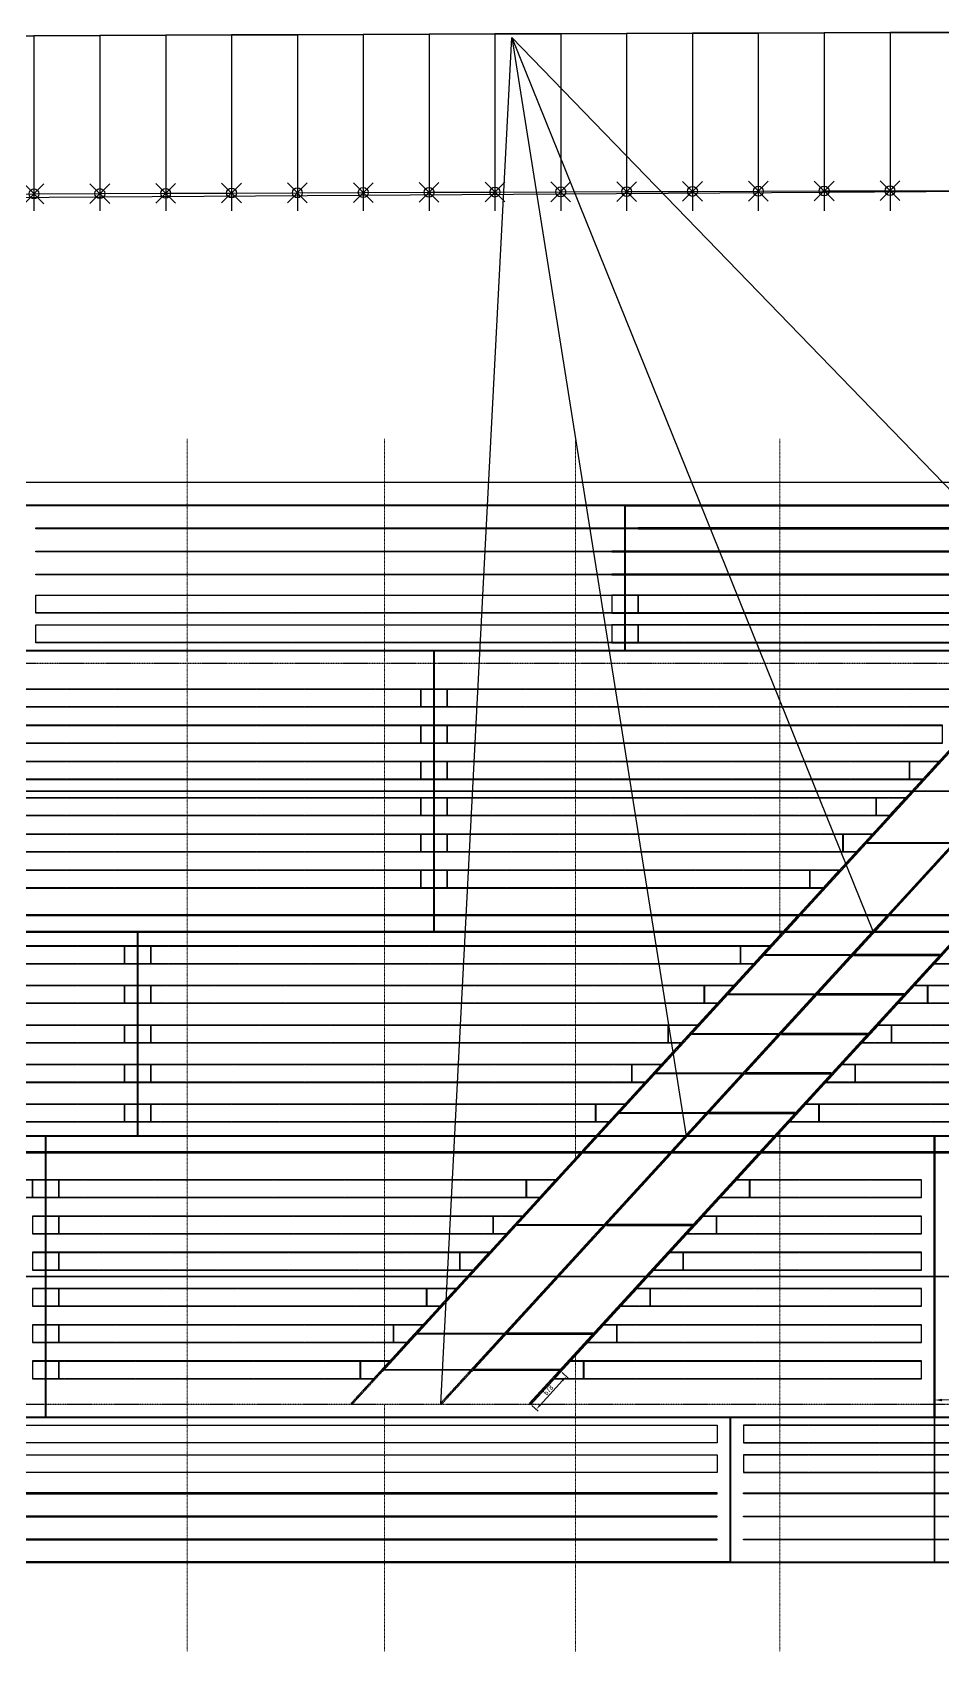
# Model space of a CAD drawing. Extents: x -158665 to 747974, y -1078007 to -307893.
# Drawn here: x 166852 to 180675, y -579906 to -555323 of the extents above; entities that cross this region are included whole.
import ezdxf

# ---------------------------------------------------------------- set-up
doc = ezdxf.new("R2010")
doc.units = 0
doc.header["$LTSCALE"] = 0.02
doc.header["$MEASUREMENT"] = 0
doc.header["$PDMODE"] = 35
doc.header["$PDSIZE"] = 150
for name, pattern in [('CENTER', [2, 1.25, -0.25, 0.25, -0.25]), ('DASHED', [19.05, 12.7, -6.35]), ('DASHED2', [9.525, 6.35, -3.175]), ('PHANTOM', [63.5, 31.75, -6.35, 6.35, -6.35, 6.35, -6.35])]:
    doc.linetypes.add(name, pattern=pattern)
doc.layers.get('0').update_dxf_attribs({"linetype": 'CONTINUOUS'})
doc.layers.get('Defpoints').update_dxf_attribs({"linetype": 'CONTINUOUS'})
doc.layers.add('1', color=1, linetype='CONTINUOUS')
doc.layers.add('横隔板开孔', color=7, linetype='CONTINUOUS')
for name, color, linetype, lineweight in [('1图框轮廓', 7, 'CONTINUOUS', 35), ('3中心线层', 1, 'CENTER', 13), ('4虚线层', 3, 'DASHED', 15)]:
    doc.layers.add(name, color=color, linetype=linetype, lineweight=lineweight)
doc.styles.add('仿宋', font='仿宋_GB2312_1.ttf', dxfattribs={"width": 0.7})
doc.dimstyles.new('标准标注样式-45', dxfattribs={"dimscale": 45, "dimtxt": 2.7, "dimasz": 2.5, "dimexe": 1.25, "dimexo": 0.625, "dimtad": 1, "dimdec": 0, "dimdsep": 46, "dimtxsty": '仿宋', "dimcen": 2.5, "dimclrd": 3, "dimclre": 3, "dimclrt": 4, "dimazin": 0, "dimtfac": 1, "dimtdec": 0, "dimtmove": 0, "dimatfit": 3, "dimfxl": 1.25, "dimlwd": 13, "dimlwe": 13, "dimarcsym": 0})
doc.dimstyles.new('样式-35', dxfattribs={"dimscale": 35, "dimtxt": 2.7, "dimasz": 2.5, "dimexe": 1.25, "dimexo": 0.625, "dimtad": 1, "dimdec": 0, "dimdsep": 46, "dimtxsty": '仿宋', "dimcen": 2.5, "dimclrd": 3, "dimclre": 3, "dimclrt": 4, "dimazin": 0, "dimtfac": 1, "dimtdec": 0, "dimtmove": 0, "dimatfit": 3, "dimfxl": 1.25, "dimlwd": 13, "dimlwe": 13, "dimarcsym": 0})

# ---------------------------------------------------------------- blocks, each defined once
blk = doc.blocks.new('*D185')
at = {"color": 3, "lineweight": 13, "ltscale": 3}
for p, q in [((174896, -575668), (174993, -575758)), ((174437, -576168), (174535, -576258))]:
    blk.add_line(p, q, dxfattribs=at)
at = {"color": 3, "linetype": 'ByBlock', "lineweight": 13, "ltscale": 3}
blk.add_line((174562, -576163), (174902, -575792), dxfattribs=at)
at = {"color": 3, "ltscale": 3}
for points in [[(174891, -575783), (174912, -575802), (174961, -575728)], [(174551, -576154), (174572, -576173), (174503, -576228)]]:
    blk.add_solid(points, dxfattribs=at)
at = {"layer": 'Defpoints', "color": 0, "ltscale": 3}
for p in [(174879, -575653), (174961, -575728), (174421, -576153)]:
    blk.add_point(p, dxfattribs=at)
at = {"color": 4, "ltscale": 3, "insert": (174681, -575931), "char_height": 94.5, "attachment_point": 5, "rotation": 47.4966, "style": '仿宋'}
blk.add_mtext('678', dxfattribs=at)
blk = doc.blocks.new('*D314')
at = {"color": 3, "lineweight": 13, "ltscale": 3}
for p, q in [((180552, -576344), (180552, -576030)), ((183452, -575975), (183452, -576143))]:
    blk.add_line(p, q, dxfattribs=at)
at = {"color": 3, "linetype": 'ByBlock', "lineweight": 13, "ltscale": 3}
blk.add_line((183339, -576086), (180664, -576086), dxfattribs=at)
at = {"color": 3, "ltscale": 3}
for points in [[(180664, -576068), (180664, -576105), (180552, -576086)], [(183339, -576068), (183339, -576105), (183452, -576086)]]:
    blk.add_solid(points, dxfattribs=at)
at = {"layer": 'Defpoints', "color": 0, "ltscale": 3}
for p in [(183452, -575947), (180552, -576086), (180552, -576372)]:
    blk.add_point(p, dxfattribs=at)
at = {"color": 4, "ltscale": 3, "insert": (182002, -575998), "char_height": 121.5, "attachment_point": 5, "style": '仿宋'}
blk.add_mtext('2900', dxfattribs=at)

msp = doc.modelspace()

# ---------------------------------------------------------------- linework, layer by layer
at = {"color": 6, "ltscale": 3}
msp.add_line((134876.2, -562153.5), (230875.9, -562153.5), dxfattribs=at)
at = {"color": 7, "linetype": 'PHANTOM', "ltscale": 10}
for p, q in [((229242, -564903.5), (132411, -564903.5)), ((227033.6, -568728.5), (128906.7, -568728.5)), ((224955.2, -572328.5), (125608.5, -572328.5)), ((222746.8, -576153.5), (122104.2, -576153.5))]:
    msp.add_line(p, q, dxfattribs=at)
at = {"color": 200, "ltscale": 10}
for p, q in [((227033.6, -568720.5), (128906.7, -568720.5)), ((227033.6, -568736.5), (128906.7, -568736.5)), ((224955.2, -572320.5), (125608.5, -572320.5)), ((224955.2, -572336.5), (125608.5, -572336.5))]:
    msp.add_line(p, q, dxfattribs=at)
at = {"color": 1, "ltscale": 3}
for p, q in [((179611.5, -568975.5), (179635.1, -568975.5)), ((179611.5, -568978.5), (179635.1, -568978.5)), ((176775, -572075.5), (176791.3, -572075.5)), ((176775, -572078.5), (176791.3, -572078.5))]:
    msp.add_line(p, q, dxfattribs=at)
at = {"color": 7, "ltscale": 3}
for points in [[(180875.9, -555323.4), (179875.9, -555327.1), (178875.9, -555330.7), (177875.9, -555334.2), (176875.9, -555337.7), (175875.9, -555341.1), (174875.9, -555344.5), (173875.9, -555347.9), (172875.9, -555351.4), (171875.9, -555355), (170875.9, -555358.6), (169875.9, -555362.3), (168875.9, -555366.2), (167875.9, -555370.3), (166875.9, -555374.5), (165875.9, -555378.9)], [(165875.9, -557778.9), (166875.9, -557774.5), (167875.9, -557770.3), (168875.9, -557766.2), (169875.9, -557762.3), (170875.9, -557758.6), (171875.9, -557755), (172875.9, -557751.4), (173875.9, -557747.9), (174875.9, -557744.5), (175875.9, -557741.1), (176875.9, -557737.7), (177875.9, -557734.2), (178875.9, -557730.7), (179875.9, -557727.1), (180875.9, -557723.4)], [(178524.3, -568715.5), (178505.1, -568697.9), (181523.9, -565403.5), (181543.1, -565421.1), (178524.3, -568715.5)], [(179880.6, -568715.5), (179861.4, -568697.9), (182880.2, -565403.5), (182899.4, -565421.1), (179880.6, -568715.5)], [(175225.5, -572315.5), (175206.3, -572297.9), (178465.2, -568741.5), (178484.3, -568759.1), (175225.5, -572315.5)], [(176581.8, -572315.5), (176562.6, -572297.9), (179821.5, -568741.5), (179840.7, -568759.1), (176581.8, -572315.5)], [(177938.2, -572315.5), (177919, -572297.9), (181177.9, -568741.5), (181197, -568759.1), (177938.2, -572315.5)], [(172166.8, -575653.5), (172147.6, -575635.9), (175166.4, -572341.5), (175185.6, -572359.1), (172166.8, -575653.5)], [(173523.1, -575653.5), (173503.9, -575635.9), (176522.7, -572341.5), (176541.9, -572359.1), (173523.1, -575653.5)], [(174879.4, -575653.5), (174860.3, -575635.9), (177879.1, -572341.5), (177898.2, -572359.1), (174879.4, -575653.5)]]:
    msp.add_lwpolyline(points, dxfattribs=at)
for points in [[(176051.9, -562859.5), (175651.9, -562859.5), (175651.9, -562847.5), (176051.9, -562847.5)], [(175651.9, -563209.5), (176051.9, -563209.5), (176051.9, -563197.5), (175651.9, -563197.5)], [(176051.9, -563547.5), (175651.9, -563547.5), (175651.9, -563559.5), (176051.9, -563559.5)]]:
    msp.add_lwpolyline(points, close=True)
at = {"color": 2}
for points in [[(175651.9, -564138.5), (166901.8, -564138.5), (166901.8, -563868.5), (175651.9, -563868.5)], [(175651.9, -564138.5), (176051.9, -564138.5), (176051.9, -563868.5), (175651.9, -563868.5)], [(176051.9, -564138.5), (189251.8, -564138.5), (189251.8, -563868.5), (176051.9, -563868.5)], [(175651.9, -564588.5), (166901.8, -564588.5), (166901.8, -564318.5), (175651.9, -564318.5)], [(175651.9, -564588.5), (176051.9, -564588.5), (176051.9, -564318.5), (175651.9, -564318.5)], [(176051.9, -564588.5), (189251.8, -564588.5), (189251.8, -564318.5), (176051.9, -564318.5)], [(163901.8, -565563.5), (172752, -565563.5), (172752, -565293.5), (163901.8, -565293.5)], [(172752, -565563.5), (173152, -565563.5), (173152, -565293.5), (172752, -565293.5)], [(173152, -565563.5), (181178, -565563.5), (181178, -565293.5), (173152, -565293.5)], [(163901.8, -566113.5), (172752, -566113.5), (172752, -565843.5), (163901.8, -565843.5)], [(172752, -566113.5), (173152, -566113.5), (173152, -565843.5), (172752, -565843.5)], [(173152, -566113.5), (180674, -566113.5), (180674, -565843.5), (173152, -565843.5)], [(163901.8, -566663.5), (172752, -566663.5), (172752, -566393.5), (163901.8, -566393.5)], [(172752, -566663.5), (173152, -566663.5), (173152, -566393.5), (172752, -566393.5)], [(173152, -566663.5), (180170, -566663.5), (180170, -566393.5), (173152, -566393.5)], [(180172, -566663.5), (180369.3, -566663.5), (180616.6, -566393.5), (180172, -566393.5)], [(163901.8, -567213.5), (172752, -567213.5), (172752, -566943.5), (163901.8, -566943.5)], [(172752, -567213.5), (173152, -567213.5), (173152, -566943.5), (172752, -566943.5)], [(173152, -567213.5), (179666, -567213.5), (179666, -566943.5), (173152, -566943.5)], [(179668, -567213.5), (179865.3, -567213.5), (180112.6, -566943.5), (179668, -566943.5)], [(163901.8, -567763.5), (172752, -567763.5), (172752, -567493.5), (163901.8, -567493.5)], [(172752, -567763.5), (173152, -567763.5), (173152, -567493.5), (172752, -567493.5)], [(173152, -567763.5), (179162, -567763.5), (179162, -567493.5), (173152, -567493.5)], [(179164, -567763.5), (179361.3, -567763.5), (179608.7, -567493.5), (179164, -567493.5)], [(163901.8, -568313.5), (172752, -568313.5), (172752, -568043.5), (163901.8, -568043.5)], [(172752, -568313.5), (173152, -568313.5), (173152, -568043.5), (172752, -568043.5)], [(173152, -568313.5), (178658.1, -568313.5), (178658.1, -568043.5), (173152, -568043.5)], [(178660.1, -568313.5), (178857.3, -568313.5), (179104.7, -568043.5), (178660.1, -568043.5)], [(160901.8, -569463.5), (168251.8, -569463.5), (168251.8, -569193.5), (160901.8, -569193.5)], [(168251.8, -569463.5), (168651.8, -569463.5), (168651.8, -569193.5), (168251.8, -569193.5)], [(168651.8, -569463.5), (177604.3, -569463.5), (177604.3, -569193.5), (168651.8, -569193.5)], [(177606.3, -569463.5), (177803.5, -569463.5), (178050.9, -569193.5), (177606.3, -569193.5)], [(180996.1, -569193.5), (180798.9, -569193.5), (180551.5, -569463.5), (180996.1, -569463.5)], [(160901.8, -570063.5), (168251.8, -570063.5), (168251.8, -569793.5), (160901.8, -569793.5)], [(168251.8, -570063.5), (168651.8, -570063.5), (168651.8, -569793.5), (168251.8, -569793.5)], [(168651.8, -570063.5), (177054.5, -570063.5), (177054.5, -569793.5), (168651.8, -569793.5)], [(177056.5, -570063.5), (177253.7, -570063.5), (177501.1, -569793.5), (177056.5, -569793.5)], [(180446.3, -569793.5), (180249.1, -569793.5), (180001.7, -570063.5), (180446.3, -570063.5)], [(180448.3, -570063.5), (183251.8, -570063.5), (183251.8, -569793.5), (180448.3, -569793.5)], [(160901.8, -570663.5), (168251.8, -570663.5), (168251.8, -570393.5), (160901.8, -570393.5)], [(168251.8, -570663.5), (168651.8, -570663.5), (168651.8, -570393.5), (168251.8, -570393.5)], [(168651.8, -570663.5), (176504.7, -570663.5), (176504.7, -570393.5), (168651.8, -570393.5)], [(176506.7, -570663.5), (176703.9, -570663.5), (176951.3, -570393.5), (176506.7, -570393.5)], [(179896.5, -570393.5), (179699.3, -570393.5), (179451.9, -570663.5), (179896.5, -570663.5)], [(179898.5, -570663.5), (183251.8, -570663.5), (183251.8, -570393.5), (179898.5, -570393.5)], [(160901.8, -571263.5), (168251.8, -571263.5), (168251.8, -570993.5), (160901.8, -570993.5)], [(168251.8, -571263.5), (168651.8, -571263.5), (168651.8, -570993.5), (168251.8, -570993.5)], [(168651.8, -571263.5), (175954.9, -571263.5), (175954.9, -570993.5), (168651.8, -570993.5)], [(175956.9, -571263.5), (176154.1, -571263.5), (176401.5, -570993.5), (175956.9, -570993.5)], [(179346.7, -570993.5), (179149.5, -570993.5), (178902.1, -571263.5), (179346.7, -571263.5)], [(179348.7, -571263.5), (183251.8, -571263.5), (183251.8, -570993.5), (179348.7, -570993.5)], [(160901.8, -571863.5), (168251.8, -571863.5), (168251.8, -571593.5), (160901.8, -571593.5)], [(168251.8, -571863.5), (168651.8, -571863.5), (168651.8, -571593.5), (168251.8, -571593.5)], [(168651.8, -571863.5), (175405.1, -571863.5), (175405.1, -571593.5), (168651.8, -571593.5)], [(175407.1, -571863.5), (175604.3, -571863.5), (175851.7, -571593.5), (175407.1, -571593.5)], [(178796.9, -571593.5), (178599.7, -571593.5), (178352.3, -571863.5), (178796.9, -571863.5)], [(178798.9, -571863.5), (183251.8, -571863.5), (183251.8, -571593.5), (178798.9, -571593.5)], [(157901.8, -573013.5), (166851.5, -573013.5), (166851.5, -572743.5), (157901.8, -572743.5)], [(166851.5, -573013.5), (167251.5, -573013.5), (167251.5, -572743.5), (166851.5, -572743.5)], [(167251.7, -573013.5), (174351.3, -573013.5), (174351.3, -572743.5), (167251.7, -572743.5)], [(174353.3, -573013.5), (174550.6, -573013.5), (174797.9, -572743.5), (174353.3, -572743.5)], [(177743.2, -572743.5), (177545.9, -572743.5), (177298.6, -573013.5), (177743.2, -573013.5)], [(177745.2, -573013.5), (180351.8, -573013.5), (180351.8, -572743.5), (177745.2, -572743.5)], [(166851.5, -573563.5), (167251.5, -573563.5), (167251.5, -573293.5), (166851.5, -573293.5)], [(167251.6, -573563.5), (173847.3, -573563.5), (173847.3, -573293.5), (167251.6, -573293.5)], [(173849.3, -573563.5), (174046.6, -573563.5), (174293.9, -573293.5), (173849.3, -573293.5)], [(177239.2, -573293.5), (177041.9, -573293.5), (176794.5, -573563.5), (177239.2, -573563.5)], [(177241.2, -573563.5), (180351.7, -573563.5), (180351.7, -573293.5), (177241.2, -573293.5)], [(166851.5, -574113.5), (167251.5, -574113.5), (167251.5, -573843.5), (166851.5, -573843.5)], [(167251.7, -574113.5), (173343.4, -574113.5), (173343.4, -573843.5), (167251.7, -573843.5)], [(173345.4, -574113.5), (173542.6, -574113.5), (173790, -573843.5), (173345.4, -573843.5)], [(176735.2, -573843.5), (176537.9, -573843.5), (176290.6, -574113.5), (176735.2, -574113.5)], [(176737.2, -574113.5), (180351.8, -574113.5), (180351.8, -573843.5), (176737.2, -573843.5)], [(166851.5, -574663.5), (167251.5, -574663.5), (167251.5, -574393.5), (166851.5, -574393.5)], [(167251.6, -574663.5), (172839.4, -574663.5), (172839.4, -574393.5), (167251.6, -574393.5)], [(172841.4, -574663.5), (173038.6, -574663.5), (173286, -574393.5), (172841.4, -574393.5)], [(176231.2, -574393.5), (176033.9, -574393.5), (175786.6, -574663.5), (176231.2, -574663.5)], [(176233.2, -574663.5), (180351.7, -574663.5), (180351.7, -574393.5), (176233.2, -574393.5)], [(166851.5, -575213.5), (167251.5, -575213.5), (167251.5, -574943.5), (166851.5, -574943.5)], [(167251.6, -575213.5), (172335.4, -575213.5), (172335.4, -574943.5), (167251.6, -574943.5)], [(172337.4, -575213.5), (172534.6, -575213.5), (172782, -574943.5), (172337.4, -574943.5)], [(175727.2, -574943.5), (175530, -574943.5), (175282.6, -575213.5), (175727.2, -575213.5)], [(175729.2, -575213.5), (180351.7, -575213.5), (180351.7, -574943.5), (175729.2, -574943.5)], [(166851.6, -575763.5), (167251.6, -575763.5), (167251.6, -575493.5), (166851.6, -575493.5)], [(167251.6, -575763.5), (171831.4, -575763.5), (171831.4, -575493.5), (167251.6, -575493.5)], [(171833.4, -575763.5), (172030.7, -575763.5), (172278, -575493.5), (171833.4, -575493.5)], [(175223.2, -575493.5), (175026, -575493.5), (174778.6, -575763.5), (175223.2, -575763.5)], [(175225.2, -575763.5), (180351.7, -575763.5), (180351.7, -575493.5), (175225.2, -575493.5)], [(177251.8, -576738.5), (164151.5, -576738.5), (164151.5, -576468.5), (177251.8, -576468.5)], [(177651.8, -576738.5), (186250.5, -576738.5), (186250.5, -576468.5), (177651.8, -576468.5)], [(177251.8, -577188.5), (164151.5, -577188.5), (164151.5, -576918.5), (177251.8, -576918.5)], [(177651.8, -577188.5), (186250.5, -577188.5), (186250.5, -576918.5), (177651.8, -576918.5)]]:
    msp.add_lwpolyline(points, close=True, dxfattribs=at)
at = {"layer": '1', "color": 8}
for p, q in [((166875.9, -555374.5), (166875.9, -558033.1)), ((167875.9, -555370.3), (167875.9, -558033.1)), ((168875.9, -555366.2), (168875.9, -558033.1)), ((169875.9, -555362.3), (169875.9, -558033.1)), ((170875.9, -555358.6), (170875.9, -558033.1)), ((171875.9, -555355), (171875.9, -558033.1)), ((172875.9, -555351.4), (172875.9, -558033.1)), ((173875.9, -555347.9), (173875.9, -558033.1)), ((174875.9, -555344.5), (174875.9, -558033.1)), ((176875.9, -555337.7), (176875.9, -558033.1)), ((177875.9, -555334.2), (177875.9, -558033.1)), ((178875.9, -555330.7), (178875.9, -558033.1)), ((179875.9, -555327.1), (179875.9, -558033.1))]:
    msp.add_line(p, q, dxfattribs=at)
at = {"layer": '1', "color": 3}
msp.add_line((175875.9, -555341.1), (175875.9, -558033.1), dxfattribs=at)
at = {"layer": '1'}
msp.add_line((134875.9, -558033.1), (234875.9, -557383.1), dxfattribs=at)
at = {"layer": '1', "color": 181}
for points in [[(165875.9, -555378.9), (166875.9, -555374.5), (167875.9, -555370.3), (168875.9, -555366.2), (169875.9, -555362.3), (170875.9, -555358.6), (171875.9, -555355), (172875.9, -555351.4), (173875.9, -555347.9), (174875.9, -555344.5), (175875.9, -555341.1), (176875.9, -555337.7), (177875.9, -555334.2), (178875.9, -555330.7), (179875.9, -555327.1), (180875.9, -555323.4)], [(165875.9, -557778.9), (166875.9, -557774.5), (167875.9, -557770.3), (168875.9, -557766.2), (169875.9, -557762.3), (170875.9, -557758.6), (171875.9, -557755), (172875.9, -557751.4), (173875.9, -557747.9), (174875.9, -557744.5), (175875.9, -557741.1), (176875.9, -557737.7), (177875.9, -557734.2), (178875.9, -557730.7), (179875.9, -557727.1), (180875.9, -557723.4)]]:
    msp.add_lwpolyline(points, dxfattribs=at)
at = {"layer": '1', "color": 4}
for points in [[(166701.8, -562513.5), (166701.8, -562503.5), (175851.9, -562503.5), (175851.9, -562513.5)], [(189451.8, -562513.5), (189451.8, -562503.5), (175851.9, -562503.5), (175851.9, -562513.5)], [(175651.9, -562847.5), (175651.9, -562859.5), (166901.8, -562859.5), (166901.8, -562847.5)], [(176051.9, -562847.5), (176051.9, -562859.5), (189251.8, -562859.5), (189251.8, -562847.5)], [(175651.9, -563197.5), (175651.9, -563209.5), (166901.8, -563209.5), (166901.8, -563197.5)], [(176051.9, -563197.5), (176051.9, -563209.5), (189251.8, -563209.5), (189251.8, -563197.5)], [(175651.9, -563547.5), (175651.9, -563559.5), (166901.8, -563559.5), (166901.8, -563547.5)], [(176051.9, -563547.5), (176051.9, -563559.5), (189251.8, -563559.5), (189251.8, -563547.5)], [(180834.9, -567621.5), (180834.9, -567635.5), (179526.7, -567635.5), (179526.7, -567621.5)], [(179277.1, -569321.5), (179277.1, -569335.5), (177968.9, -569335.5), (177968.9, -569321.5)], [(179325.2, -569321.5), (179325.2, -569335.5), (180633.5, -569335.5), (180633.5, -569321.5)], [(178727.3, -569921.5), (178727.3, -569935.5), (177419.1, -569935.5), (177419.1, -569921.5)], [(178775.4, -569921.5), (178775.4, -569935.5), (180083.7, -569935.5), (180083.7, -569921.5)], [(178177.6, -570521.5), (178177.6, -570535.5), (176869.3, -570535.5), (176869.3, -570521.5)], [(178225.6, -570521.5), (178225.6, -570535.5), (179533.9, -570535.5), (179533.9, -570521.5)], [(177627.8, -571121.5), (177627.8, -571135.5), (176319.5, -571135.5), (176319.5, -571121.5)], [(177675.8, -571121.5), (177675.8, -571135.5), (178984.1, -571135.5), (178984.1, -571121.5)], [(177078, -571721.5), (177078, -571735.5), (175769.7, -571735.5), (175769.7, -571721.5)], [(177126, -571721.5), (177126, -571735.5), (178434.3, -571735.5), (178434.3, -571721.5)], [(175520.2, -573421.5), (175520.2, -573435.5), (174211.9, -573435.5), (174211.9, -573421.5)], [(175568.3, -573421.5), (175568.3, -573435.5), (176876.5, -573435.5), (176876.5, -573421.5)], [(174008.2, -575071.5), (174008.2, -575085.5), (172700, -575085.5), (172700, -575071.5)], [(174056.3, -575071.5), (174056.3, -575085.5), (175364.6, -575085.5), (175364.6, -575071.5)], [(173504.3, -575621.5), (173504.3, -575635.5), (172196, -575635.5), (172196, -575621.5)], [(173552.4, -575621.5), (173552.4, -575635.5), (174860.6, -575635.5), (174860.6, -575621.5)], [(164151.5, -577497.5), (164151.5, -577509.5), (177251.8, -577509.5), (177251.8, -577497.5)], [(186250.5, -577497.5), (186250.5, -577509.5), (177651.8, -577509.5), (177651.8, -577497.5)], [(177251.8, -577859.5), (177251.8, -577847.5), (164151.5, -577847.5), (164151.5, -577859.5)], [(177651.8, -577859.5), (177651.8, -577847.5), (186250.5, -577847.5), (186250.5, -577859.5)], [(164151.5, -578197.5), (164151.5, -578209.5), (177251.8, -578209.5), (177251.8, -578197.5)], [(186250.5, -578197.5), (186250.5, -578209.5), (177651.8, -578209.5), (177651.8, -578197.5)], [(163951.5, -578543.5), (163951.5, -578553.5), (177451.8, -578553.5), (177451.8, -578543.5)], [(186450.5, -578543.5), (186450.5, -578553.5), (177451.8, -578553.5), (177451.8, -578543.5)]]:
    msp.add_lwpolyline(points, close=True, dxfattribs=at)
at = {"layer": '1', "color": 25}
for p in [(166875.9, -557774.5), (167875.9, -557770.3), (168875.9, -557766.2), (169875.9, -557762.3), (170875.9, -557758.6), (171875.9, -557755), (172875.9, -557751.4), (173875.9, -557747.9), (174875.9, -557744.5), (175875.9, -557741.1), (176875.9, -557737.7), (177875.9, -557734.2), (178875.9, -557730.7), (179875.9, -557727.1)]:
    msp.add_point(p, dxfattribs=at)
at = {"layer": '1图框轮廓', "color": 1}
for points in [[(166704.8, -564705.5), (175848.9, -564705.5), (175848.9, -562503.5), (166704.8, -562503.5)], [(172949, -566843.5), (163704.8, -566843.5), (163704.8, -564711.5), (172949, -564711.5)], [(172949, -566843.5), (163704.8, -566843.5), (163704.8, -568975.5), (172949, -568975.5)], [(160704.8, -572075.5), (168448.8, -572075.5), (168448.8, -568981.5), (160704.8, -568981.5)], [(180551.8, -576351.5), (186447.5, -576351.5), (186447.5, -578553.5), (180551.8, -578553.5)]]:
    msp.add_lwpolyline(points, close=True, dxfattribs=at)
at = {"layer": '1图框轮廓', "color": 207}
for points in [[(175854.9, -564705.5), (189448.8, -564705.5), (189448.8, -562503.5), (175854.9, -562503.5)], [(186448.8, -564711.5), (172955, -564711.5), (172955, -566843.5), (186448.8, -566843.5)], [(186448.8, -568975.5), (172955, -568975.5), (172955, -566843.5), (186448.8, -566843.5)], [(168454.8, -568981.5), (183448.8, -568981.5), (183448.8, -572075.5), (168454.8, -572075.5)], [(167048.5, -572081.5), (163951.5, -572081.5), (163951.5, -574213.5), (167048.5, -574213.5)], [(180548.8, -574213.5), (167054.5, -574213.5), (167054.5, -572081.5), (180548.8, -572081.5)], [(183451.8, -572081.5), (180554.8, -572081.5), (180554.8, -574213.5), (183451.8, -574213.5)], [(167048.5, -576345.5), (163951.5, -576345.5), (163951.5, -574213.5), (167048.5, -574213.5)], [(180548.8, -574213.5), (167054.5, -574213.5), (167054.5, -576345.5), (180548.8, -576345.5)], [(183451.8, -576345.5), (180554.8, -576345.5), (180554.8, -574213.5), (183451.8, -574213.5)], [(163954.5, -576351.5), (177448.8, -576351.5), (177448.8, -578553.5), (163954.5, -578553.5)], [(177454.8, -578553.5), (180551.8, -578553.5), (180551.8, -576351.5), (177454.8, -576351.5)]]:
    msp.add_lwpolyline(points, close=True, dxfattribs=at)
at = {"layer": '3中心线层', "color": 8, "linetype": 'CENTER'}
for points in [[(169201.5, -561496.3), (169201.5, -579905.9)], [(172201.5, -561496.3), (172201.5, -575596.2)], [(175101.5, -561496.3), (175101.5, -572431.4)], [(178201.6, -561496.3), (178201.6, -569048.3)], [(171708.5, -576153.5), (171689.4, -576135.9), (181982, -564903.5), (182001.2, -564921.1), (171708.5, -576153.5)], [(173064.9, -576153.5), (173045.7, -576135.9), (183338.3, -564903.5), (183357.5, -564921.1), (173064.9, -576153.5)], [(178201.6, -572008.7), (178201.6, -579905.9)], [(175101.5, -575391.8), (175101.5, -579905.9)], [(172201.5, -576153.5), (172201.5, -579905.9)]]:
    msp.add_lwpolyline(points, dxfattribs=at)
at = {"layer": '3中心线层', "color": 1, "linetype": 'CENTER', "ltscale": 10}
for points in [[(171690.9, -576153.5), (181999.6, -564903.5)], [(173047.2, -576153.5), (183356, -564903.5)], [(174403.6, -576153.5), (184712.3, -564903.5)]]:
    msp.add_lwpolyline(points, dxfattribs=at)
at = {"layer": '3中心线层', "color": 181, "linetype": 'ByBlock'}
msp.add_lwpolyline([(174421.2, -576153.5), (174402.1, -576135.9), (184694.7, -564903.5), (184713.9, -564921.1)], close=True, dxfattribs=at)
at = {"layer": '4虚线层', "color": 4, "linetype": 'DASHED2', "ltscale": 20}
for p, q in [((166901.8, -563874.6), (175651.9, -563874.6)), ((176051.9, -563874.6), (175651.9, -563874.6)), ((189251.8, -563874.6), (176051.9, -563874.6)), ((166901.8, -564132.4), (175651.9, -564132.4)), ((176051.9, -564132.4), (175651.9, -564132.4)), ((189251.8, -564132.4), (176051.9, -564132.4)), ((166901.8, -564324.6), (175651.9, -564324.6)), ((176051.9, -564324.6), (175651.9, -564324.6)), ((189251.8, -564324.6), (176051.9, -564324.6)), ((166901.8, -564582.4), (175651.9, -564582.4)), ((176051.9, -564582.4), (175651.9, -564582.4)), ((189251.8, -564582.4), (176051.9, -564582.4)), ((172752, -565299.6), (163901.8, -565299.6)), ((173152, -565299.6), (172752, -565299.6)), ((181178, -565299.6), (173152, -565299.6)), ((172752, -565557.4), (163901.8, -565557.4)), ((173152, -565557.4), (172752, -565557.4)), ((181178, -565557.4), (173152, -565557.4)), ((172752, -565849.6), (163901.8, -565849.6)), ((173152, -565849.6), (172752, -565849.6)), ((180674, -565849.6), (173152, -565849.6)), ((172752, -566107.4), (163901.8, -566107.4)), ((173152, -566107.4), (172752, -566107.4)), ((180674, -566107.4), (173152, -566107.4)), ((172752, -566399.6), (163901.8, -566399.6)), ((173152, -566399.6), (172752, -566399.6)), ((180170, -566399.6), (173152, -566399.6)), ((180611, -566399.6), (180172, -566399.6)), ((172752, -566657.4), (163901.8, -566657.4)), ((173152, -566657.4), (172752, -566657.4)), ((180170, -566657.4), (173152, -566657.4)), ((180374.9, -566657.4), (180172, -566657.4)), ((172752, -566949.6), (163901.8, -566949.6)), ((173152, -566949.6), (172752, -566949.6)), ((179666, -566949.6), (173152, -566949.6)), ((180107, -566949.6), (179668, -566949.6)), ((172752, -567207.4), (163901.8, -567207.4)), ((173152, -567207.4), (172752, -567207.4)), ((179666, -567207.4), (173152, -567207.4)), ((179870.9, -567207.4), (179668, -567207.4)), ((172752, -567499.6), (163901.8, -567499.6)), ((173152, -567499.6), (172752, -567499.6)), ((179162, -567499.6), (173152, -567499.6)), ((179603, -567499.6), (179164, -567499.6)), ((172752, -567757.4), (163901.8, -567757.4)), ((173152, -567757.4), (172752, -567757.4)), ((179162, -567757.4), (173152, -567757.4)), ((179366.9, -567757.4), (179164, -567757.4)), ((172752, -568049.6), (163901.8, -568049.6)), ((173152, -568049.6), (172752, -568049.6)), ((178658.1, -568049.6), (173152, -568049.6)), ((179099.1, -568049.6), (178660.1, -568049.6)), ((172752, -568307.4), (163901.8, -568307.4)), ((173152, -568307.4), (172752, -568307.4)), ((178658.1, -568307.4), (173152, -568307.4)), ((178862.9, -568307.4), (178660.1, -568307.4)), ((168251.8, -569199.6), (160901.8, -569199.6)), ((168651.8, -569199.6), (168251.8, -569199.6)), ((177604.3, -569199.6), (168651.8, -569199.6)), ((178045.3, -569199.6), (177606.3, -569199.6)), ((168251.8, -569457.4), (160901.8, -569457.4)), ((168651.8, -569457.4), (168251.8, -569457.4)), ((177604.3, -569457.4), (168651.8, -569457.4)), ((177809.2, -569457.4), (177606.3, -569457.4)), ((180557.1, -569457.4), (180996.1, -569457.4)), ((168251.8, -569799.6), (160901.8, -569799.6)), ((168651.8, -569799.6), (168251.8, -569799.6)), ((177054.5, -569799.6), (168651.8, -569799.6)), ((177495.5, -569799.6), (177056.5, -569799.6)), ((180243.4, -569799.7), (180446.3, -569799.7)), ((183251.8, -569799.6), (180448.3, -569799.6)), ((168251.8, -570057.4), (160901.8, -570057.4)), ((168651.8, -570057.4), (168251.8, -570057.4)), ((177054.5, -570057.4), (168651.8, -570057.4)), ((177259.4, -570057.4), (177056.5, -570057.4)), ((180007.3, -570057.4), (180446.3, -570057.4)), ((183251.8, -570057.4), (180448.3, -570057.4)), ((168251.8, -570399.6), (160901.8, -570399.6)), ((168651.8, -570399.6), (168251.8, -570399.6)), ((176504.7, -570399.6), (168651.8, -570399.6)), ((176945.7, -570399.6), (176506.7, -570399.6)), ((179693.6, -570399.7), (179896.5, -570399.7)), ((183251.8, -570399.6), (179898.5, -570399.7)), ((168251.8, -570657.4), (160901.8, -570657.4)), ((168651.8, -570657.4), (168251.8, -570657.4)), ((176504.7, -570657.4), (168651.8, -570657.4)), ((176709.6, -570657.4), (176506.7, -570657.4)), ((179457.5, -570657.4), (179896.5, -570657.4)), ((183251.8, -570657.4), (179898.5, -570657.4)), ((168251.8, -570999.6), (160901.8, -570999.6)), ((168651.8, -570999.6), (168251.8, -570999.6)), ((175954.9, -570999.6), (168651.8, -570999.6)), ((176395.9, -570999.6), (175956.9, -570999.6)), ((179143.8, -570999.7), (179346.7, -570999.7)), ((183251.8, -570999.6), (179348.7, -570999.6)), ((168251.8, -571257.4), (160901.8, -571257.4)), ((168651.8, -571257.4), (168251.8, -571257.4)), ((175954.9, -571257.4), (168651.8, -571257.4)), ((176159.8, -571257.4), (175956.9, -571257.4)), ((178907.7, -571257.4), (179346.7, -571257.4)), ((183251.8, -571257.4), (179348.7, -571257.4)), ((168251.8, -571599.6), (160901.8, -571599.6)), ((168651.8, -571599.6), (168251.8, -571599.6)), ((175405.1, -571599.6), (168651.8, -571599.6)), ((175846.1, -571599.6), (175407.1, -571599.6)), ((178594, -571599.7), (178796.9, -571599.7)), ((183251.8, -571599.6), (178798.9, -571599.6)), ((168251.8, -571857.4), (160901.8, -571857.4)), ((168651.8, -571857.4), (168251.8, -571857.4)), ((175405.1, -571857.4), (168651.8, -571857.4)), ((175610, -571857.4), (175407.1, -571857.4)), ((178357.9, -571857.4), (178796.9, -571857.4)), ((183251.8, -571857.4), (178798.9, -571857.4)), ((166851.5, -572749.6), (157901.8, -572749.6)), ((167251.5, -572749.6), (166851.5, -572749.6)), ((174351.3, -572749.6), (167251.7, -572749.6)), ((174792.3, -572749.6), (174353.3, -572749.6)), ((177540.3, -572749.6), (177743.2, -572749.6)), ((180351.8, -572749.6), (177745.2, -572749.6)), ((166851.5, -573007.4), (157901.8, -573007.4)), ((167251.5, -573007.4), (166851.5, -573007.4)), ((174351.3, -573007.3), (167251.7, -573007.4)), ((174556.2, -573007.3), (174353.3, -573007.3)), ((177304.2, -573007.4), (177743.2, -573007.4)), ((180351.8, -573007.4), (177745.2, -573007.4)), ((167251.5, -573299.6), (166851.5, -573299.6)), ((173847.3, -573299.6), (167251.6, -573299.6)), ((174288.3, -573299.6), (173849.3, -573299.6)), ((177036.3, -573299.7), (177239.2, -573299.7)), ((180351.7, -573299.6), (177241.2, -573299.6)), ((167251.5, -573557.4), (166851.5, -573557.4)), ((173847.3, -573557.4), (167251.6, -573557.4)), ((174052.2, -573557.4), (173849.3, -573557.4)), ((176800.2, -573557.4), (177239.2, -573557.4)), ((180351.7, -573557.4), (177241.2, -573557.4)), ((167251.5, -573849.6), (166851.5, -573849.6)), ((173343.4, -573849.6), (167251.7, -573849.6)), ((173784.3, -573849.6), (173345.4, -573849.6)), ((176532.3, -573849.6), (176735.2, -573849.6)), ((180351.8, -573849.6), (176737.2, -573849.6)), ((167251.5, -574107.4), (166851.5, -574107.4)), ((173343.4, -574107.4), (167251.7, -574107.4)), ((173548.2, -574107.4), (173345.4, -574107.4)), ((176296.2, -574107.4), (176735.2, -574107.4)), ((180351.8, -574107.4), (176737.2, -574107.4)), ((167251.5, -574399.6), (166851.5, -574399.6)), ((172839.4, -574399.6), (167251.6, -574399.6)), ((173280.4, -574399.6), (172841.4, -574399.6)), ((176028.3, -574399.7), (176231.2, -574399.7)), ((180351.7, -574399.6), (176233.2, -574399.6)), ((167251.5, -574657.4), (166851.5, -574657.4)), ((172839.4, -574657.4), (167251.6, -574657.4)), ((173044.2, -574657.4), (172841.4, -574657.4)), ((175792.2, -574657.4), (176231.2, -574657.4)), ((180351.7, -574657.4), (176233.2, -574657.4)), ((167251.5, -574949.6), (166851.5, -574949.6)), ((172335.4, -574949.6), (167251.6, -574949.6)), ((172776.4, -574949.6), (172337.4, -574949.6)), ((175524.3, -574949.6), (175727.2, -574949.6)), ((180351.7, -574949.6), (175729.2, -574949.6)), ((167251.5, -575207.4), (166851.5, -575207.4)), ((172335.4, -575207.4), (167251.6, -575207.4)), ((172540.3, -575207.4), (172337.4, -575207.4)), ((175288.2, -575207.4), (175727.2, -575207.4)), ((180351.7, -575207.4), (175729.2, -575207.4)), ((167251.6, -575499.6), (166851.6, -575499.6)), ((171831.4, -575499.6), (167251.6, -575499.6)), ((172272.4, -575499.6), (171833.4, -575499.6)), ((175020.4, -575499.7), (175223.2, -575499.7)), ((180351.7, -575499.6), (175225.2, -575499.6)), ((167251.6, -575757.4), (166851.6, -575757.4)), ((171831.4, -575757.4), (167251.6, -575757.4)), ((172036.3, -575757.4), (171833.4, -575757.4)), ((174784.2, -575757.4), (175223.2, -575757.4)), ((180351.7, -575757.4), (175225.2, -575757.4)), ((164151.5, -576474.6), (177251.8, -576474.6)), ((186250.5, -576474.6), (177651.8, -576474.6)), ((164151.5, -576732.4), (177251.8, -576732.4)), ((164151.5, -576924.6), (177251.8, -576924.6)), ((186250.5, -576732.4), (177651.8, -576732.4)), ((186250.5, -576924.6), (177651.8, -576924.6)), ((164151.5, -577182.4), (177251.8, -577182.4)), ((186250.5, -577182.4), (177651.8, -577182.4))]:
    msp.add_line(p, q, dxfattribs=at)
at = {"layer": '横隔板开孔', "color": 1, "ltscale": 3}
for points in [[(173055.3, -576144.7), (174133.2, -555399.2), (176781.3, -572078.5)], [(183347.9, -564912.3), (174133.2, -555399.2), (179621.9, -568978.5)]]:
    msp.add_lwpolyline(points, dxfattribs=at)

# ---------------------------------------------------------------- dimensions: what is measured, and where the dimension line sits
at = {"color": 7, "ltscale": 3}
dim = msp.add_aligned_dim(p1=(174421.2, -576153.5), p2=(174879.4, -575653.5), distance=-110.3, dimstyle='样式-35', dxfattribs=at)
dim.commit()
dim.dimension.update_dxf_attribs({"geometry": '*D185', "text_midpoint": (174680.7, -575931.3)})
dim = msp.add_linear_dim(base=(180551.8, -576086.5), p1=(183451.8, -575947.1), p2=(180551.8, -576372.3), dimstyle='标准标注样式-45', dxfattribs=at)
dim.commit()
dim.dimension.update_dxf_attribs({"geometry": '*D314', "text_midpoint": (182001.8, -575997.6)})

doc.saveas('drawing.dxf')
